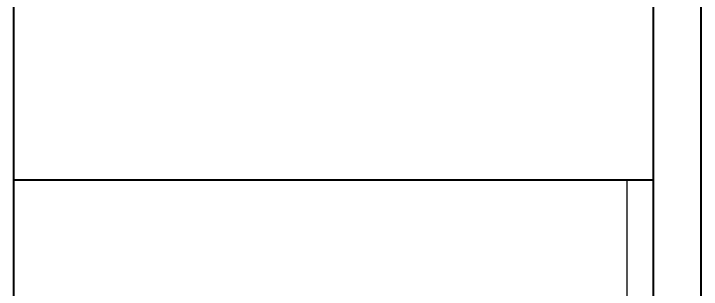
# Model space of a CAD drawing. Header units: inches. Extents: x 135267 to 147066, y -21506 to -19082.
# Drawn here: x 138974.4 to 139104.4, y -20166.9 to -20114.8 of the extents above; entities that cross this region are included whole.
import ezdxf

# ---------------------------------------------------------------- set-up
doc = ezdxf.new("R2010")
doc.units = ezdxf.units.IN
doc.header["$LTSCALE"] = 0.5
doc.header["$MEASUREMENT"] = 0
doc.layers.add('wall', color=1, linetype='Continuous', lineweight=40)
doc.layers.add('wall light', color=6, linetype='Continuous', lineweight=25)

msp = doc.modelspace()

# ---------------------------------------------------------------- linework, layer by layer
at = {"layer": 'wall'}
for p, q in [((139104.38, -20372.29), (139104.38, -20048.29)), ((138974.42, -20372.29), (138974.42, -20057.29)), ((139095.38, -20372.29), (139095.38, -20057.29)), ((139095.38, -20146.29), (138974.42, -20146.29))]:
    msp.add_line(p, q, dxfattribs=at)
at = {"layer": 'wall light'}
msp.add_line((139090.38, -20252.29), (139090.38, -20146.29), dxfattribs=at)

doc.saveas('drawing.dxf')
